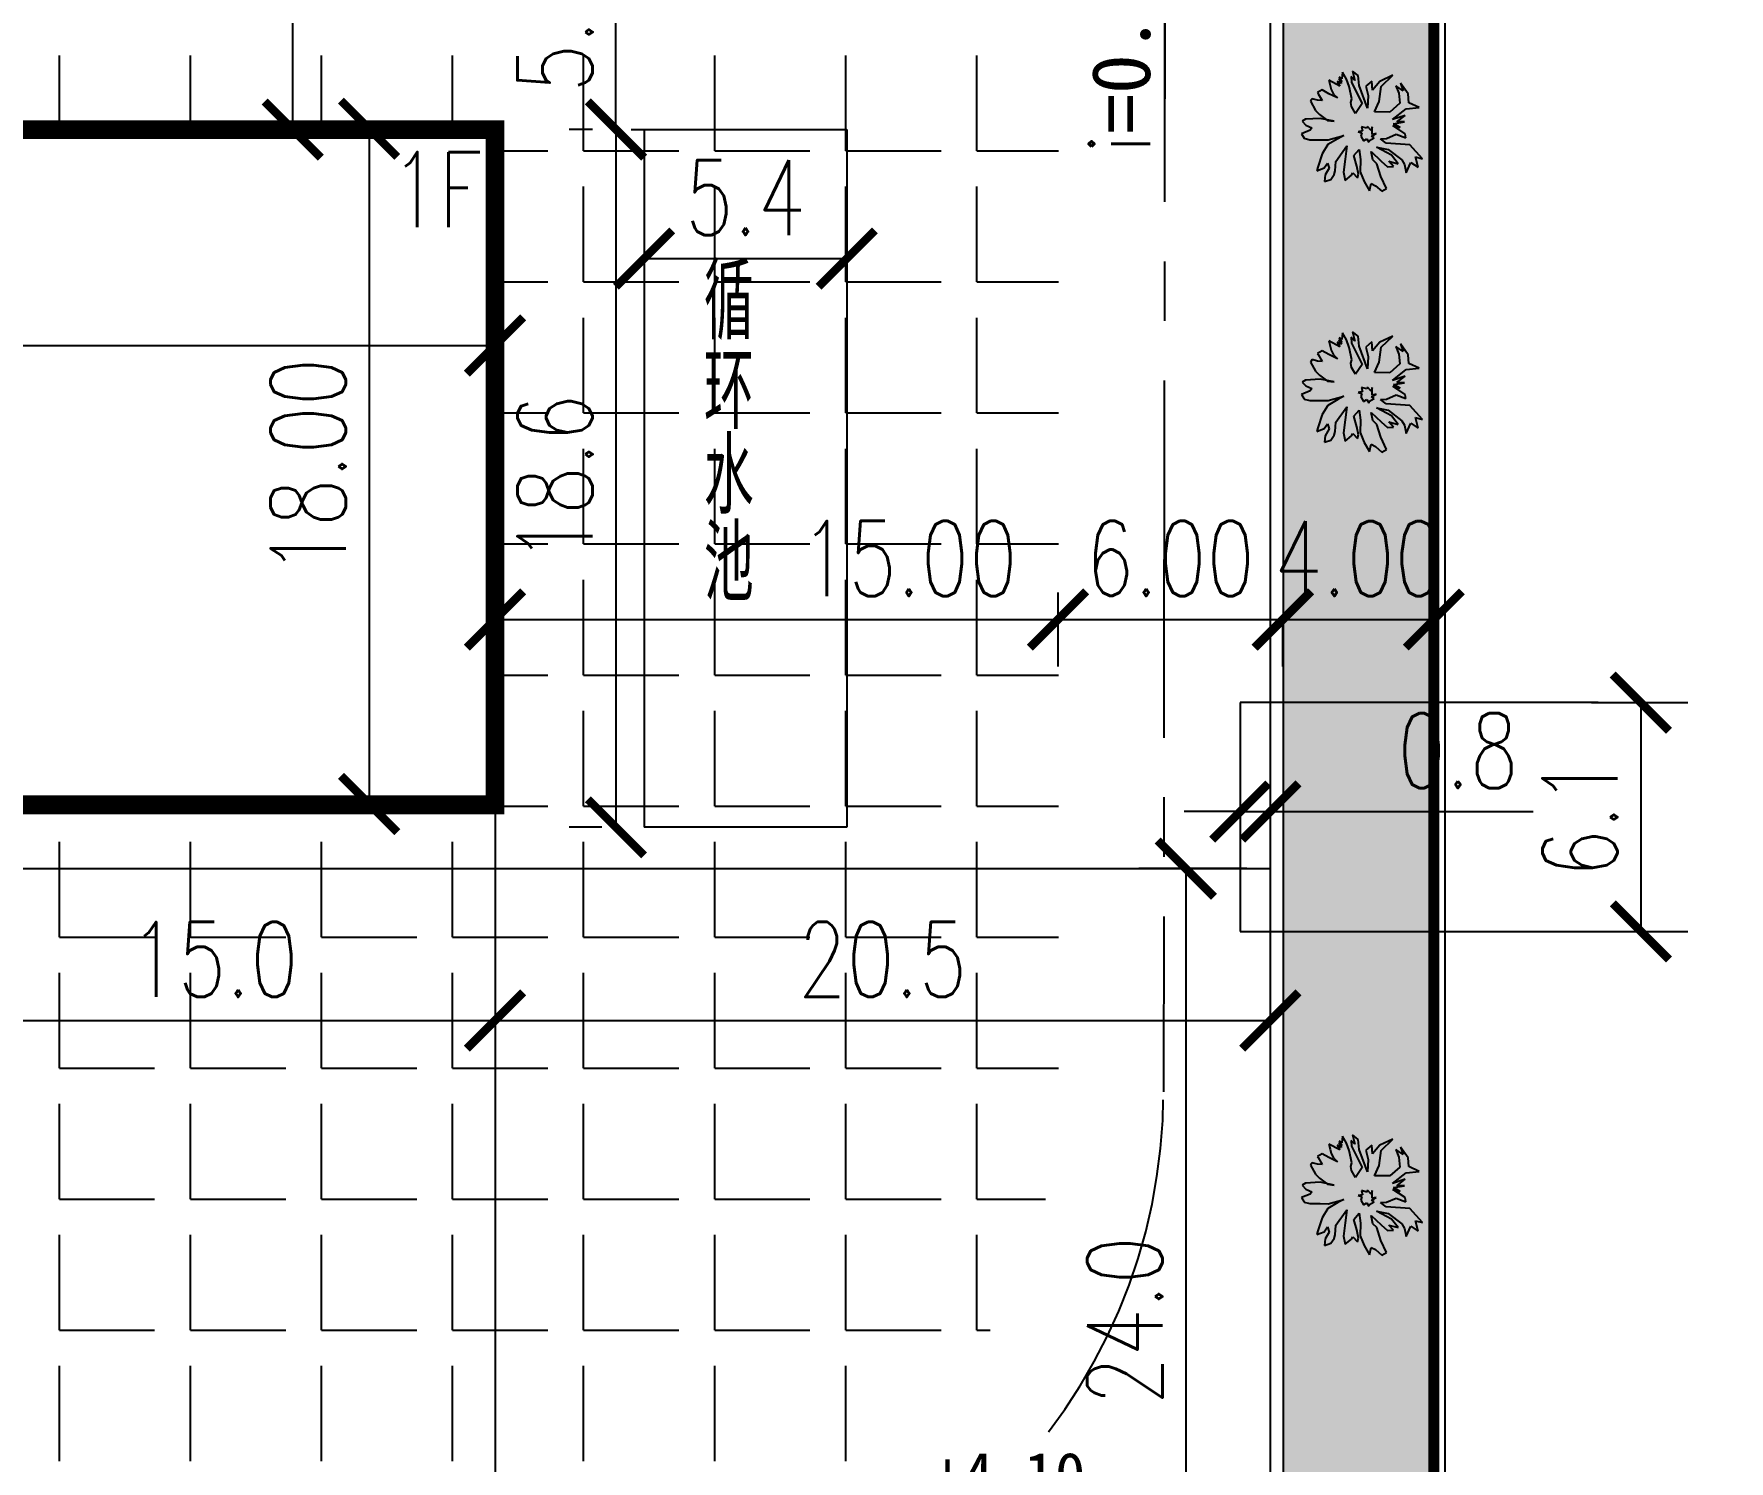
# Model space of a CAD drawing. Header units: millimetres. Extents: x 397874 to 6871063, y -8 to 5775840.
# Drawn here: x 429154.09 to 429199.26, y 2812743.51 to 2812781.55 of the extents above; entities that cross this region are included whole.
import ezdxf

# ---------------------------------------------------------------- set-up
doc = ezdxf.new("R2010")
doc.units = ezdxf.units.MM
doc.header["$LTSCALE"] = 1000
doc.linetypes.add('CENTER2', pattern=[28.575, 19.05, -3.175, 3.175, -3.175])
doc.linetypes.add('CONTINOUS', pattern=[0])
for name, color, linetype in [('_TCH_MASK', 7, 'Continuous'), ('GRASST', 62, 'Continuous'), ('T1', 92, 'Continuous'), ('居民地线', 2, 'Continuous')]:
    doc.layers.add(name, color=color, linetype=linetype)
doc.styles.add('DIM', font='txt')
doc.styles.add('dxfs', font='txt.shx', dxfattribs={"width": 0.7, "bigfont": 'dxfs.shx'})
doc.styles.add('HZTXT', font='txt.shx', dxfattribs={"width": 0.75, "bigfont": 'hzdx.shx'})
doc.styles.get("Standard").update_dxf_attribs({"font": 'txt', "bigfont": 'hzdx.shx'})
doc.dimstyles.new('ISO-25', dxfattribs={"dimtxt": 2, "dimasz": 0.75, "dimexe": 1.25, "dimexo": 0.625, "dimtad": 1, "dimdec": 1, "dimdsep": 46, "dimtxsty": 'HZTXT', "dimblk": 'ARCHTICK', "dimcen": 2.5, "dimadec": 0, "dimazin": 0, "dimtfac": 1, "dimtdec": 1, "dimtmove": 0, "dimatfit": 3, "dimldrblk": 'ARCHTICK', "dimfxl": 1, "dimarcsym": 0})

# ---------------------------------------------------------------- blocks, each defined once
blk = doc.blocks.new('_ArchTick')
at = {"color": 0, "linetype": 'ByBlock', "const_width": 0.15}
blk.add_lwpolyline([(-0.5, -0.5), (0.5, 0.5)], dxfattribs=at)
blk = doc.blocks.new('*D689')
at = {"color": 0, "linetype": 'CONTINOUS', "lineweight": -2, "transparency": 16777216}
for p, q in [((429090.873, 2812773.563), (429090.873, 2812771.994)), ((429166.373, 2812773.561), (429166.373, 2812771.994)), ((429090.873, 2812773.244), (429166.373, 2812773.244))]:
    blk.add_line(p, q, dxfattribs=at)
at = {"layer": 'Defpoints', "color": 0, "linetype": 'CONTINOUS', "transparency": 16777216}
for p in [(429090.873, 2812774.188), (429166.373, 2812774.186), (429166.373, 2812773.244)]:
    blk.add_point(p, dxfattribs=at)
at = {"color": 0, "linetype": 'CONTINOUS', "lineweight": -2, "transparency": 16777216, "xscale": 1.5, "yscale": 1.5, "zscale": 1.5, "rotation": 180}
blk.add_blockref('_ArchTick', (429090.873, 2812773.244), dxfattribs=at)
at = {"color": 0, "linetype": 'CONTINOUS', "lineweight": -2, "transparency": 16777216, "xscale": 1.5, "yscale": 1.5, "zscale": 1.5}
blk.add_blockref('_ArchTick', (429166.373, 2812773.244), dxfattribs=at)
at = {"color": 0, "linetype": 'CONTINOUS', "transparency": 16777216, "insert": (429128.623, 2812774.869), "char_height": 2, "attachment_point": 5, "style": 'HZTXT'}
blk.add_mtext('75.50', dxfattribs=at)
blk = doc.blocks.new('_None')
blk = doc.blocks.new('*D691')
at = {"color": 0, "linetype": 'CONTINOUS', "lineweight": -2, "transparency": 16777216}
for p, q in [((429166.373, 2812768.46), (429166.373, 2812764.693)), ((429181.373, 2812766.66), (429181.373, 2812764.693)), ((429166.373, 2812765.943), (429181.373, 2812765.943))]:
    blk.add_line(p, q, dxfattribs=at)
at = {"layer": 'Defpoints', "color": 0, "linetype": 'CONTINOUS', "transparency": 16777216}
for p in [(429166.373, 2812769.085), (429181.373, 2812767.285), (429181.373, 2812765.943)]:
    blk.add_point(p, dxfattribs=at)
at = {"color": 0, "linetype": 'CONTINOUS', "lineweight": -2, "transparency": 16777216, "xscale": 1.5, "yscale": 1.5, "zscale": 1.5, "rotation": 180}
blk.add_blockref('_ArchTick', (429166.373, 2812765.943), dxfattribs=at)
at = {"color": 0, "linetype": 'CONTINOUS', "lineweight": -2, "transparency": 16777216, "xscale": 1.5, "yscale": 1.5, "zscale": 1.5}
blk.add_blockref('_ArchTick', (429181.373, 2812765.943), dxfattribs=at)
at = {"color": 0, "linetype": 'CONTINOUS', "transparency": 16777216, "insert": (429177.402, 2812767.568), "char_height": 2, "attachment_point": 5, "style": 'HZTXT'}
blk.add_mtext('15.00', dxfattribs=at)
blk = doc.blocks.new('*D692')
at = {"color": 0, "linetype": 'CONTINOUS', "lineweight": -2, "transparency": 16777216}
for p, q in [((429126.835, 2812779.022), (429164.269, 2812779.022)), ((429163.019, 2812779.022), (429163.019, 2812761.022)), ((429126.835, 2812761.022), (429164.269, 2812761.022))]:
    blk.add_line(p, q, dxfattribs=at)
at = {"layer": 'Defpoints', "color": 0, "linetype": 'CONTINOUS', "transparency": 16777216}
for p in [(429126.21, 2812779.022), (429126.21, 2812761.022), (429163.019, 2812761.022)]:
    blk.add_point(p, dxfattribs=at)
at = {"color": 0, "linetype": 'CONTINOUS', "lineweight": -2, "transparency": 16777216, "xscale": 1.5, "yscale": 1.5, "zscale": 1.5}
for p, rotation in [((429163.019, 2812779.022), 90), ((429163.019, 2812761.022), 270)]:
    blk.add_blockref('_ArchTick', p, dxfattribs=dict(at, rotation=rotation))
at = {"color": 0, "linetype": 'CONTINOUS', "transparency": 16777216, "insert": (429161.394, 2812770.022), "char_height": 2, "attachment_point": 5, "rotation": 90, "style": 'HZTXT'}
blk.add_mtext('18.00', dxfattribs=at)
blk = doc.blocks.new('LV-5-1')
at = {"layer": 'T1', "color": 92, "linetype": 'Continuous'}
for p, q in [((-0.516, 1.342), (-0.547, 1.19)), ((-0.547, 1.19), (-0.487, 1.068)), ((-0.395, 1.25), (-0.516, 1.342)), ((-0.304, 1.098), (-0.395, 1.25)), ((-0.211, 1.372), (-0.242, 1.189)), ((-0.242, 1.189), (-0.182, 1.067)), ((-0.15, 1.311), (-0.211, 1.372)), ((0.062, 1.066), (-0.15, 1.311)), ((0.581, 1.248), (0.489, 1.156)), ((0.703, 1.247), (0.581, 1.248)), ((0.672, 1.034), (0.703, 1.247)), ((-0.731, 0.916), (-0.701, 0.733)), ((-0.548, 0.855), (-0.731, 0.916)), ((-0.305, 0.671), (-0.548, 0.855)), ((-0.487, 1.068), (-0.426, 1.007)), ((-0.426, 1.007), (-0.243, 0.884)), ((-0.182, 1.067), (-0.304, 1.098)), ((-0.243, 0.884), (-0.062, 0.487)), ((0.183, 0.852), (0.062, 1.066)), ((0.275, 0.791), (0.182, 0.426)), ((0.183, 0.578), (0.183, 0.852)), ((0.367, 0.943), (0.275, 0.791)), ((0.489, 1.156), (0.367, 0.943)), ((0.702, 0.973), (0.672, 1.034)), ((0.824, 1.064), (0.702, 0.973)), ((0.793, 0.698), (0.946, 1.003)), ((0.946, 1.094), (0.824, 1.064)), ((0.946, 1.003), (0.946, 1.094)), ((-1.22, 0.552), (-1.098, 0.43)), ((-0.976, 0.551), (-1.22, 0.552)), ((-1.098, 0.43), (-1.19, 0.369)), ((-0.732, 0.52), (-0.976, 0.551)), ((-0.671, 0.672), (-0.823, 0.642)), ((-0.823, 0.642), (-0.762, 0.581)), ((-0.762, 0.581), (-0.58, 0.52)), ((-0.489, 0.367), (-0.732, 0.52)), ((-0.701, 0.733), (-0.671, 0.672)), ((-0.58, 0.52), (-0.336, 0.458)), ((-0.336, 0.458), (-0.276, 0.275)), ((-0.062, 0.487), (-0.305, 0.671)), ((0.182, 0.426), (0.183, 0.578)), ((0.578, 0.455), (0.793, 0.698)), ((0.67, 0.577), (0.578, 0.455)), ((0.884, 0.667), (0.67, 0.577)), ((1.006, 0.698), (0.884, 0.667)), ((1.25, 0.697), (1.006, 0.698)), ((1.127, 0.453), (1.188, 0.545)), ((1.31, 0.453), (1.127, 0.453)), ((1.188, 0.545), (1.28, 0.636)), ((1.28, 0.636), (1.25, 0.697)), ((1.34, 0.453), (1.31, 0.453)), ((1.34, 0.331), (1.34, 0.453)), ((-1.19, 0.369), (-1.373, 0.309)), ((-1.373, 0.309), (-1.373, 0.187)), ((-1.373, 0.187), (-1.068, 0.155)), ((-1.068, 0.155), (-0.764, 0.093)), ((-0.764, 0.093), (-0.642, 0.123)), ((-0.459, 0.062), (-0.764, -0.029)), ((-0.642, 0.123), (-0.459, 0.062)), ((-0.276, 0.275), (-0.489, 0.367)), ((-0.246, 0), (-0.216, -0.03)), ((-0.154, 0), (-0.246, 0)), ((-0.154, 0.092), (-0.154, 0)), ((-0.032, 0.091), (-0.154, 0.092)), ((0.028, 0.03), (-0.032, 0.091)), ((0.09, 0.091), (0.028, 0.03)), ((0.059, -0.001), (0.09, 0.091)), ((1.004, 0.118), (1.187, 0.24)), ((1.126, 0.149), (1.004, 0.118)), ((1.248, 0.148), (1.126, 0.149)), ((1.187, 0.24), (1.34, 0.331)), ((1.217, -0.065), (1.461, 0.087)), ((1.339, 0.117), (1.248, 0.148)), ((1.461, 0.087), (1.339, 0.117)), ((-0.947, -0.089), (-1.009, -0.211)), ((-0.856, -0.181), (-1.009, -0.333)), ((-1.009, -0.211), (-0.856, -0.181)), ((-1.009, -0.333), (-0.765, -0.303)), ((-0.613, -0.303), (-0.979, -0.455)), ((-0.764, -0.029), (-0.947, -0.089)), ((-0.766, -0.791), (-0.46, -0.334)), ((-0.765, -0.303), (-0.429, -0.091)), ((-0.429, -0.091), (-0.613, -0.303)), ((-0.46, -0.334), (-0.308, -0.274)), ((-0.308, -0.274), (-0.369, -0.396)), ((-0.216, -0.03), (-0.216, -0.152)), ((-0.216, -0.152), (-0.155, -0.122)), ((-0.155, -0.122), (-0.155, -0.244)), ((-0.155, -0.244), (-0.124, -0.152)), ((-0.124, -0.152), (0.028, -0.244)), ((-0.033, -0.183), (0.089, -0.153)), ((0.028, -0.244), (-0.033, -0.183)), ((0.15, -0.031), (0.059, -0.001)), ((0.059, -0.123), (0.15, -0.031)), ((0.089, -0.153), (0.059, -0.123)), ((0.454, -0.368), (1.002, -0.461)), ((0.697, -0.521), (0.454, -0.368)), ((0.607, -0.307), (0.485, -0.063)), ((0.485, -0.063), (0.668, -0.063)), ((1.155, -0.339), (0.607, -0.307)), ((0.668, -0.063), (0.76, -0.094)), ((0.76, -0.094), (0.82, -0.155)), ((0.82, -0.155), (1.094, -0.248)), ((1.094, -0.248), (1.277, -0.279)), ((1.277, -0.401), (1.155, -0.339)), ((1.339, -0.065), (1.217, -0.065)), ((1.247, -0.126), (1.339, -0.065)), ((1.369, -0.127), (1.247, -0.126)), ((1.277, -0.279), (1.46, -0.279)), ((1.278, -0.157), (1.369, -0.127)), ((1.4, -0.157), (1.278, -0.157)), ((1.338, -0.187), (1.4, -0.157)), ((1.46, -0.279), (1.338, -0.187)), ((-1.132, -0.607), (-1.315, -0.697)), ((-1.315, -0.697), (-1.071, -0.759)), ((-1.283, -0.393), (-1.132, -0.607)), ((-1.101, -0.454), (-1.283, -0.393)), ((-1.071, -0.759), (-1.193, -0.881)), ((-0.979, -0.455), (-1.101, -0.454)), ((-0.4, -0.639), (-0.584, -0.791)), ((-0.492, -0.822), (-0.187, -0.67)), ((-0.369, -0.396), (-0.4, -0.639)), ((-0.187, -0.67), (-0.309, -0.792)), ((-0.309, -0.792), (-0.157, -0.701)), ((-0.157, -0.701), (-0.249, -0.945)), ((-0.127, -1.036), (-0.065, -0.732)), ((-0.065, -0.732), (-0.006, -1.128)), ((0.118, -0.763), (0.301, -0.459)), ((0.178, -1.068), (0.118, -0.763)), ((0.301, -0.459), (0.453, -0.672)), ((0.453, -0.672), (0.727, -0.887)), ((0.911, -0.582), (0.697, -0.521)), ((0.758, -0.673), (0.94, -0.765)), ((0.849, -0.917), (0.758, -0.673)), ((0.94, -0.765), (0.911, -0.582)), ((1.002, -0.461), (1.215, -0.553)), ((1.155, -0.431), (1.277, -0.401)), ((1.368, -0.492), (1.155, -0.431)), ((1.215, -0.553), (1.368, -0.492)), ((-1.193, -0.881), (-0.766, -0.791)), ((-0.584, -0.791), (-0.492, -0.822)), ((-0.249, -0.945), (-0.157, -0.792)), ((-0.157, -0.792), (-0.127, -1.036)), ((-0.006, -1.128), (-0.128, -1.402)), ((0.391, -1.16), (0.178, -1.068)), ((0.573, -1.191), (0.391, -1.16)), ((0.727, -0.887), (0.817, -1.253)), ((0.817, -1.253), (0.849, -0.917)), ((-0.128, -1.402), (0.086, -1.25)), ((0.086, -1.25), (0.268, -1.342)), ((0.268, -1.342), (0.573, -1.313)), ((0.39, -1.282), (0.573, -1.191)), ((0.573, -1.313), (0.39, -1.282))]:
    blk.add_line(p, q, dxfattribs=at)
at = {"layer": 'T1', "color": 92, "linetype": 'Continuous', "style": 'DIM', "flags": 1}
for tag in ['XVALUE', 'YVALUE']:
    blk.add_attdef(tag, (0.028, 0.03), '', height=0.00002, rotation=359.8254, dxfattribs=at)
blk = doc.blocks.new('*D706')
at = {"color": 0, "linetype": 'CONTINOUS', "lineweight": -2, "transparency": 16777216}
for p, q in [((429165.748, 2812791.002), (429159.735, 2812791.002)), ((429160.985, 2812779.002), (429160.985, 2812791.002)), ((429165.721, 2812779.002), (429159.735, 2812779.002))]:
    blk.add_line(p, q, dxfattribs=at)
at = {"layer": 'Defpoints', "color": 0, "linetype": 'CONTINOUS', "transparency": 16777216}
for p in [(429160.985, 2812791.002), (429166.373, 2812791.002), (429166.346, 2812779.002)]:
    blk.add_point(p, dxfattribs=at)
at = {"color": 0, "linetype": 'CONTINOUS', "lineweight": -2, "transparency": 16777216, "xscale": 1.5, "yscale": 1.5, "zscale": 1.5}
for p, rotation in [((429160.985, 2812791.002), 90), ((429160.985, 2812779.002), 270)]:
    blk.add_blockref('_ArchTick', p, dxfattribs=dict(at, rotation=rotation))
at = {"color": 0, "linetype": 'CONTINOUS', "transparency": 16777216, "insert": (429159.36, 2812785.002), "char_height": 2, "attachment_point": 5, "rotation": 90, "style": 'HZTXT'}
blk.add_mtext('12.00', dxfattribs=at)
blk = doc.blocks.new('*D716')
at = {"color": 0, "linetype": 'CONTINOUS', "lineweight": -2, "transparency": 16777216}
for p, q in [((429181.373, 2812766.035), (429181.373, 2812764.693)), ((429181.373, 2812765.943), (429187.36, 2812765.942)), ((429187.36, 2812766.034), (429187.36, 2812764.692))]:
    blk.add_line(p, q, dxfattribs=at)
at = {"layer": 'Defpoints', "color": 0, "linetype": 'CONTINOUS', "transparency": 16777216}
for p in [(429181.373, 2812766.66), (429187.36, 2812766.659), (429187.36, 2812765.942)]:
    blk.add_point(p, dxfattribs=at)
at = {"color": 0, "linetype": 'CONTINOUS', "lineweight": -2, "transparency": 16777216, "xscale": 1.5, "yscale": 1.5, "zscale": 1.5}
for p, rotation in [((429181.373, 2812765.943), 179.9941152092183), ((429187.36, 2812765.942), 359.9941152092183)]:
    blk.add_blockref('_ArchTick', p, dxfattribs=dict(at, rotation=rotation))
at = {"color": 0, "linetype": 'CONTINOUS', "transparency": 16777216, "insert": (429184.366, 2812767.568), "char_height": 2, "attachment_point": 5, "rotation": 359.9941, "style": 'HZTXT'}
blk.add_mtext('6.00', dxfattribs=at)
blk = doc.blocks.new('*D717')
at = {"color": 0, "linetype": 'CONTINOUS', "lineweight": -2, "transparency": 16777216}
for p, q in [((429187.375, 2812766.034), (429187.375, 2812764.692)), ((429187.375, 2812765.942), (429191.389, 2812765.942)), ((429191.389, 2812766.034), (429191.389, 2812764.692))]:
    blk.add_line(p, q, dxfattribs=at)
at = {"layer": 'Defpoints', "color": 0, "linetype": 'CONTINOUS', "transparency": 16777216}
for p in [(429187.375, 2812766.659), (429191.389, 2812766.659), (429191.389, 2812765.942)]:
    blk.add_point(p, dxfattribs=at)
at = {"color": 0, "linetype": 'CONTINOUS', "lineweight": -2, "transparency": 16777216, "xscale": 1.5, "yscale": 1.5, "zscale": 1.5}
for p, rotation in [((429187.375, 2812765.942), 179.9986908824315), ((429191.389, 2812765.942), 359.9986908824316)]:
    blk.add_blockref('_ArchTick', p, dxfattribs=dict(at, rotation=rotation))
at = {"color": 0, "linetype": 'CONTINOUS', "transparency": 16777216, "insert": (429189.382, 2812767.567), "char_height": 2, "attachment_point": 5, "rotation": 359.9987, "style": 'HZTXT'}
blk.add_mtext('4.00', dxfattribs=at)
blk = doc.blocks.new('*D829')
at = {"color": 0, "linetype": 'CONTINOUS', "lineweight": -2, "transparency": 16777216}
for p, q in [((429170.346, 2812776.324), (429170.346, 2812774.313)), ((429175.746, 2812776.431), (429175.746, 2812774.313)), ((429170.346, 2812775.563), (429175.746, 2812775.563))]:
    blk.add_line(p, q, dxfattribs=at)
at = {"layer": 'Defpoints', "color": 0, "linetype": 'CONTINOUS', "transparency": 16777216}
for p in [(429170.346, 2812776.949), (429175.746, 2812777.056), (429175.746, 2812775.563)]:
    blk.add_point(p, dxfattribs=at)
at = {"color": 0, "linetype": 'CONTINOUS', "lineweight": -2, "transparency": 16777216, "xscale": 1.5, "yscale": 1.5, "zscale": 1.5, "rotation": 180}
blk.add_blockref('_ArchTick', (429170.346, 2812775.563), dxfattribs=at)
at = {"color": 0, "linetype": 'CONTINOUS', "lineweight": -2, "transparency": 16777216, "xscale": 1.5, "yscale": 1.5, "zscale": 1.5}
blk.add_blockref('_ArchTick', (429175.746, 2812775.563), dxfattribs=at)
at = {"color": 0, "linetype": 'CONTINOUS', "transparency": 16777216, "insert": (429173.046, 2812777.188), "char_height": 2, "attachment_point": 5, "style": 'HZTXT'}
blk.add_mtext('5.4', dxfattribs=at)
blk = doc.blocks.new('*D830')
at = {"color": 0, "linetype": 'CONTINOUS', "lineweight": -2, "transparency": 16777216}
for p, q in [((429168.971, 2812779.002), (429168.346, 2812779.002)), ((429169.596, 2812779.002), (429169.596, 2812760.402)), ((429169.222, 2812760.402), (429168.346, 2812760.402))]:
    blk.add_line(p, q, dxfattribs=at)
at = {"layer": 'Defpoints', "color": 0, "linetype": 'CONTINOUS', "transparency": 16777216}
for p in [(429169.596, 2812779.002), (429169.596, 2812760.402), (429169.847, 2812760.402)]:
    blk.add_point(p, dxfattribs=at)
at = {"color": 0, "linetype": 'CONTINOUS', "lineweight": -2, "transparency": 16777216, "xscale": 1.5, "yscale": 1.5, "zscale": 1.5}
for p, rotation in [((429169.596, 2812779.002), 90), ((429169.596, 2812760.402), 270)]:
    blk.add_blockref('_ArchTick', p, dxfattribs=dict(at, rotation=rotation))
at = {"color": 0, "linetype": 'CONTINOUS', "transparency": 16777216, "insert": (429167.971, 2812769.702), "char_height": 2, "attachment_point": 5, "rotation": 90, "style": 'HZTXT'}
blk.add_mtext('18.6', dxfattribs=at)
blk = doc.blocks.new('*D927')
at = {"color": 0, "linetype": 'CONTINOUS', "lineweight": -2, "transparency": 16777216}
for p, q in [((429166.373, 2812760.345), (429166.373, 2812754.005)), ((429187.032, 2812760.345), (429187.032, 2812754.005)), ((429166.373, 2812755.255), (429187.032, 2812755.255))]:
    blk.add_line(p, q, dxfattribs=at)
at = {"layer": 'Defpoints', "color": 0, "linetype": 'CONTINOUS', "transparency": 16777216}
for p in [(429166.373, 2812760.97), (429187.032, 2812760.97), (429187.032, 2812755.255)]:
    blk.add_point(p, dxfattribs=at)
at = {"color": 0, "linetype": 'CONTINOUS', "lineweight": -2, "transparency": 16777216, "xscale": 1.5, "yscale": 1.5, "zscale": 1.5, "rotation": 180}
blk.add_blockref('_ArchTick', (429166.373, 2812755.255), dxfattribs=at)
at = {"color": 0, "linetype": 'CONTINOUS', "lineweight": -2, "transparency": 16777216, "xscale": 1.5, "yscale": 1.5, "zscale": 1.5}
blk.add_blockref('_ArchTick', (429187.032, 2812755.255), dxfattribs=at)
at = {"color": 0, "linetype": 'CONTINOUS', "transparency": 16777216, "insert": (429176.702, 2812756.88), "char_height": 2, "attachment_point": 5, "style": 'HZTXT'}
blk.add_mtext('20.5', dxfattribs=at)
blk = doc.blocks.new('*D929')
at = {"color": 0, "linetype": 'CONTINOUS', "lineweight": -2, "transparency": 16777216}
for p, q in [((429169.721, 2812784.202), (429168.346, 2812784.202)), ((429169.596, 2812779.002), (429169.596, 2812784.202)), ((429170.004, 2812779.002), (429170.846, 2812779.002))]:
    blk.add_line(p, q, dxfattribs=at)
at = {"layer": 'Defpoints', "color": 0, "linetype": 'CONTINOUS', "transparency": 16777216}
for p in [(429169.596, 2812784.202), (429170.346, 2812784.202), (429169.379, 2812779.002)]:
    blk.add_point(p, dxfattribs=at)
at = {"color": 0, "linetype": 'CONTINOUS', "lineweight": -2, "transparency": 16777216, "xscale": 1.5, "yscale": 1.5, "zscale": 1.5}
for p, rotation in [((429169.596, 2812784.202), 90), ((429169.596, 2812779.002), 270)]:
    blk.add_blockref('_ArchTick', p, dxfattribs=dict(at, rotation=rotation))
at = {"color": 0, "linetype": 'CONTINOUS', "transparency": 16777216, "insert": (429167.971, 2812781.602), "char_height": 2, "attachment_point": 5, "rotation": 90, "style": 'HZTXT'}
blk.add_mtext('5.2', dxfattribs=at)
blk = doc.blocks.new('*D979')
at = {"color": 0, "linetype": 'CONTINOUS', "lineweight": -2, "transparency": 16777216}
for p, q in [((429186.407, 2812759.302), (429183.531, 2812759.302)), ((429184.781, 2812759.302), (429184.781, 2812735.202)), ((429186.443, 2812735.202), (429183.531, 2812735.202))]:
    blk.add_line(p, q, dxfattribs=at)
at = {"layer": 'Defpoints', "color": 0, "linetype": 'CONTINOUS', "transparency": 16777216}
for p in [(429187.032, 2812759.302), (429184.781, 2812735.202), (429187.068, 2812735.202)]:
    blk.add_point(p, dxfattribs=at)
at = {"color": 0, "linetype": 'CONTINOUS', "lineweight": -2, "transparency": 16777216, "xscale": 1.5, "yscale": 1.5, "zscale": 1.5}
for p, rotation in [((429184.781, 2812759.302), 90), ((429184.781, 2812735.202), 270)]:
    blk.add_blockref('_ArchTick', p, dxfattribs=dict(at, rotation=rotation))
at = {"color": 0, "linetype": 'CONTINOUS', "transparency": 16777216, "insert": (429183.156, 2812747.252), "char_height": 2, "attachment_point": 5, "rotation": 90, "style": 'HZTXT'}
blk.add_mtext('24.0', dxfattribs=at)
blk = doc.blocks.new('*D981')
at = {"color": 0, "linetype": 'CONTINOUS', "lineweight": -2, "transparency": 16777216}
for p, q in [((429186.232, 2812763.1), (429186.232, 2812759.571)), ((429187.032, 2812763.1), (429187.032, 2812759.571)), ((429186.232, 2812760.821), (429184.732, 2812760.821)), ((429186.232, 2812760.821), (429187.032, 2812760.821)), ((429187.032, 2812760.821), (429194.032, 2812760.821))]:
    blk.add_line(p, q, dxfattribs=at)
at = {"layer": 'Defpoints', "color": 0, "linetype": 'CONTINOUS', "transparency": 16777216}
for p in [(429186.232, 2812763.725), (429187.032, 2812763.725), (429187.032, 2812760.821)]:
    blk.add_point(p, dxfattribs=at)
at = {"color": 0, "linetype": 'CONTINOUS', "lineweight": -2, "transparency": 16777216, "xscale": 1.5, "yscale": 1.5, "zscale": 1.5}
blk.add_blockref('_ArchTick', (429186.232, 2812760.821), dxfattribs=at)
at = {"color": 0, "linetype": 'CONTINOUS', "lineweight": -2, "transparency": 16777216, "xscale": 1.5, "yscale": 1.5, "zscale": 1.5, "rotation": 180}
blk.add_blockref('_ArchTick', (429187.032, 2812760.821), dxfattribs=at)
at = {"color": 0, "linetype": 'CONTINOUS', "transparency": 16777216, "insert": (429192.032, 2812762.446), "char_height": 2, "attachment_point": 5, "style": 'HZTXT'}
blk.add_mtext('0.8', dxfattribs=at)
blk = doc.blocks.new('*D982')
at = {"color": 0, "linetype": 'CONTINOUS', "lineweight": -2, "transparency": 16777216}
for p, q in [((429195.594, 2812763.725), (429198.156, 2812763.725)), ((429196.906, 2812763.725), (429196.906, 2812757.625)), ((429195.28, 2812757.625), (429198.156, 2812757.625))]:
    blk.add_line(p, q, dxfattribs=at)
at = {"layer": 'Defpoints', "color": 0, "linetype": 'CONTINOUS', "transparency": 16777216}
for p in [(429194.969, 2812763.725), (429194.655, 2812757.625), (429196.906, 2812757.625)]:
    blk.add_point(p, dxfattribs=at)
at = {"color": 0, "linetype": 'CONTINOUS', "lineweight": -2, "transparency": 16777216, "xscale": 1.5, "yscale": 1.5, "zscale": 1.5}
for p, rotation in [((429196.906, 2812763.725), 90), ((429196.906, 2812757.625), 270)]:
    blk.add_blockref('_ArchTick', p, dxfattribs=dict(at, rotation=rotation))
at = {"color": 0, "linetype": 'CONTINOUS', "transparency": 16777216, "insert": (429195.281, 2812760.675), "char_height": 2, "attachment_point": 5, "rotation": 90, "style": 'HZTXT'}
blk.add_mtext('6.1', dxfattribs=at)
blk = doc.blocks.new('*D984')
at = {"color": 0, "linetype": 'CONTINOUS', "lineweight": -2, "transparency": 16777216}
for p, q in [((429151.398, 2812759.053), (429151.398, 2812754.005)), ((429166.373, 2812758.677), (429166.373, 2812754.005)), ((429151.398, 2812755.255), (429166.373, 2812755.255))]:
    blk.add_line(p, q, dxfattribs=at)
at = {"layer": 'Defpoints', "color": 0, "linetype": 'CONTINOUS', "transparency": 16777216}
for p in [(429151.398, 2812759.678), (429166.373, 2812759.302), (429166.373, 2812755.255)]:
    blk.add_point(p, dxfattribs=at)
at = {"color": 0, "linetype": 'CONTINOUS', "lineweight": -2, "transparency": 16777216, "xscale": 1.5, "yscale": 1.5, "zscale": 1.5, "rotation": 180}
blk.add_blockref('_ArchTick', (429151.398, 2812755.255), dxfattribs=at)
at = {"color": 0, "linetype": 'CONTINOUS', "lineweight": -2, "transparency": 16777216, "xscale": 1.5, "yscale": 1.5, "zscale": 1.5}
blk.add_blockref('_ArchTick', (429166.373, 2812755.255), dxfattribs=at)
at = {"color": 0, "linetype": 'CONTINOUS', "transparency": 16777216, "insert": (429158.886, 2812756.88), "char_height": 2, "attachment_point": 5, "style": 'HZTXT'}
blk.add_mtext('15.0', dxfattribs=at)

msp = doc.modelspace()

# ---------------------------------------------------------------- hatches: boundary and pattern name
at = {"linetype": 'CONTINOUS'}
h = msp.add_hatch(dxfattribs=at)
h.set_pattern_fill('GRASS', color=3, scale=0.054, style=0)
h.set_pattern_definition([(90, (428986.6436, 2812723.6871), (-0.969867, 0.969867), [0.257175, -1.682559]), (45, (428986.6436, 2812723.6871), (-0.9698677, 0.9698677), [0.257175, -1.114425]), (135, (428986.6436, 2812723.6871), (-0.9698677, -0.9698677), [0.257175, -1.114425])])
edge = h.paths.add_edge_path()
edge.add_line((428996.534, 2812984.894), (429007.751, 2812986.572))
edge.add_arc((428245.5, 2812967.568), 762.487, 0.233679, 1.428202, ccw=False)
edge.add_line((429007.981, 2812970.678), (429010.393, 2812757.703))
edge.add_arc((429028.392, 2812757.891), 18, 180.5985, 268.1597)
edge.add_line((429027.814, 2812739.9), (429168.81, 2812735.37))
edge.add_arc((429182.64, 2812620.562), 115.638, 87.64632, 96.86841, ccw=False)
edge.add_line((429187.389, 2812736.102), (429187.391, 2812858.041))
edge.add_arc((425829.037, 2812780.795), 3359.242, 1.317645, 1.469012)
edge.add_line((429187.175, 2812866.913), (429187.032, 2812877.852))
edge.add_line((429187.032, 2812877.852), (429191.391, 2812878.102))
edge.add_line((429191.391, 2812878.102), (429191.395, 2812730.731))
edge.add_line((429191.395, 2812730.731), (429255.258, 2812727.933))
edge.add_line((429255.258, 2812727.933), (429255.258, 2812723.687))
edge.add_line((429255.258, 2812723.687), (429168.385, 2812728.376))
edge.add_line((429168.385, 2812728.376), (429129.36, 2812730.11))
edge.add_line((429129.36, 2812730.11), (429091.518, 2812731.731))
edge.add_line((429091.518, 2812731.731), (429068.655, 2812732.74))
edge.add_line((429068.655, 2812732.74), (428995.964, 2812736.193))
edge.add_arc((428996.365, 2812744.639), 8.455, 181.2844, 267.2807, ccw=False)
edge.add_line((428987.912, 2812744.449), (428988.493, 2812805.44))
edge.add_line((428988.493, 2812805.44), (428987.758, 2812883.63))
edge.add_line((428987.758, 2812883.63), (428987.248, 2812934.771))
edge.add_line((428987.248, 2812934.771), (428986.762, 2812983.747))
edge.add_line((428986.762, 2812983.747), (428996.534, 2812984.894))

# ---------------------------------------------------------------- linework, layer by layer
at = {"color": 3, "linetype": 'CONTINOUS'}
for p, q in [((429187.032, 2812877.852), (429187.032, 2812736.102)), ((429170.346, 2812779.002), (429170.346, 2812760.402)), ((429170.346, 2812779.002), (429175.746, 2812779.002)), ((429175.746, 2812779.002), (429175.746, 2812760.402)), ((429166.373, 2812761.002), (429166.373, 2812736.102)), ((429175.746, 2812760.402), (429170.346, 2812760.402)), ((429151.271, 2812759.302), (429187.032, 2812759.302))]:
    msp.add_line(p, q, dxfattribs=at)
at = {"color": 1, "linetype": 'CENTER2', "ltscale": 0.0005}
msp.add_line((429184.305, 2812858.039), (429184.186, 2812753.35), dxfattribs=at)
at = {"color": 0}
msp.add_line((429184.213, 2812783.944), (429184.213, 2812777.203), dxfattribs=at)
at = {"color": 252, "linetype": 'CONTINOUS'}
for p, q in [((429154.764, 2812779.065), (429154.764, 2812780.972)), ((429158.256, 2812779.065), (429158.256, 2812780.972)), ((429161.749, 2812779.065), (429161.749, 2812780.972)), ((429165.241, 2812779.065), (429165.241, 2812780.972)), ((429168.734, 2812778.432), (429168.734, 2812780.972)), ((429172.226, 2812778.432), (429172.226, 2812780.972)), ((429175.719, 2812778.432), (429175.719, 2812780.972)), ((429179.211, 2812778.432), (429179.211, 2812780.972)), ((429166.39, 2812778.432), (429167.781, 2812778.432)), ((429168.734, 2812778.432), (429171.274, 2812778.432)), ((429172.226, 2812778.432), (429174.766, 2812778.432)), ((429175.719, 2812778.432), (429178.259, 2812778.432)), ((429179.211, 2812778.432), (429181.389, 2812778.432)), ((429168.734, 2812774.94), (429168.734, 2812777.48)), ((429172.226, 2812774.94), (429172.226, 2812777.48)), ((429175.719, 2812774.94), (429175.719, 2812777.48)), ((429179.211, 2812774.94), (429179.211, 2812777.48)), ((429166.39, 2812774.94), (429167.781, 2812774.94)), ((429168.734, 2812774.94), (429171.274, 2812774.94)), ((429172.226, 2812774.94), (429174.766, 2812774.94)), ((429175.719, 2812774.94), (429178.259, 2812774.94)), ((429179.211, 2812774.94), (429181.389, 2812774.94)), ((429168.734, 2812771.447), (429168.734, 2812773.987)), ((429172.226, 2812771.447), (429172.226, 2812773.987)), ((429175.719, 2812771.447), (429175.719, 2812773.987)), ((429179.211, 2812771.447), (429179.211, 2812773.987)), ((429166.39, 2812771.447), (429167.781, 2812771.447)), ((429168.734, 2812771.447), (429171.274, 2812771.447)), ((429172.226, 2812771.447), (429174.766, 2812771.447)), ((429175.719, 2812771.447), (429178.259, 2812771.447)), ((429179.211, 2812771.447), (429181.389, 2812771.447)), ((429168.734, 2812767.955), (429168.734, 2812770.495)), ((429172.226, 2812767.955), (429172.226, 2812770.495)), ((429175.719, 2812767.955), (429175.719, 2812770.495)), ((429179.211, 2812767.955), (429179.211, 2812770.495)), ((429166.39, 2812767.955), (429167.781, 2812767.955)), ((429168.734, 2812767.955), (429171.274, 2812767.955)), ((429172.226, 2812767.955), (429174.766, 2812767.955)), ((429175.719, 2812767.955), (429178.259, 2812767.955)), ((429179.211, 2812767.955), (429181.389, 2812767.955)), ((429168.734, 2812764.462), (429168.734, 2812767.002)), ((429172.226, 2812764.462), (429172.226, 2812767.002)), ((429175.719, 2812764.462), (429175.719, 2812767.002)), ((429179.211, 2812764.462), (429179.211, 2812767.002)), ((429166.39, 2812764.462), (429167.781, 2812764.462)), ((429168.734, 2812764.462), (429171.274, 2812764.462)), ((429172.226, 2812764.462), (429174.766, 2812764.462)), ((429175.719, 2812764.462), (429178.259, 2812764.462)), ((429179.211, 2812764.462), (429181.389, 2812764.462)), ((429168.734, 2812760.97), (429168.734, 2812763.51)), ((429172.226, 2812760.97), (429172.226, 2812763.51)), ((429175.719, 2812760.97), (429175.719, 2812763.51)), ((429179.211, 2812760.97), (429179.211, 2812763.51)), ((429154.764, 2812760.97), (429154.764, 2812761.075)), ((429154.764, 2812760.97), (429157.304, 2812760.97)), ((429158.256, 2812760.97), (429158.256, 2812761.075)), ((429158.256, 2812760.97), (429160.796, 2812760.97)), ((429161.749, 2812760.97), (429161.749, 2812761.075)), ((429161.749, 2812760.97), (429164.289, 2812760.97)), ((429165.241, 2812760.97), (429165.241, 2812761.075)), ((429165.241, 2812760.97), (429167.781, 2812760.97)), ((429168.734, 2812760.97), (429171.274, 2812760.97)), ((429172.226, 2812760.97), (429174.766, 2812760.97)), ((429175.719, 2812760.97), (429178.259, 2812760.97)), ((429179.211, 2812760.97), (429181.389, 2812760.97)), ((429154.764, 2812757.477), (429154.764, 2812760.017)), ((429158.256, 2812757.477), (429158.256, 2812760.017)), ((429161.749, 2812757.477), (429161.749, 2812760.017)), ((429165.241, 2812757.477), (429165.241, 2812760.017)), ((429168.734, 2812757.477), (429168.734, 2812760.017)), ((429172.226, 2812757.477), (429172.226, 2812760.017)), ((429175.719, 2812757.477), (429175.719, 2812760.017)), ((429179.211, 2812757.477), (429179.211, 2812760.017)), ((429154.764, 2812757.477), (429157.304, 2812757.477)), ((429158.256, 2812757.477), (429160.796, 2812757.477)), ((429161.749, 2812757.477), (429164.289, 2812757.477)), ((429165.241, 2812757.477), (429167.781, 2812757.477)), ((429168.734, 2812757.477), (429171.274, 2812757.477)), ((429172.226, 2812757.477), (429174.766, 2812757.477)), ((429175.719, 2812757.477), (429178.259, 2812757.477)), ((429179.211, 2812757.477), (429181.389, 2812757.477)), ((429154.764, 2812753.985), (429154.764, 2812756.525)), ((429158.256, 2812753.985), (429158.256, 2812756.525)), ((429161.749, 2812753.985), (429161.749, 2812756.525)), ((429165.241, 2812753.985), (429165.241, 2812756.525)), ((429168.734, 2812753.985), (429168.734, 2812756.525)), ((429172.226, 2812753.985), (429172.226, 2812756.525)), ((429175.719, 2812753.985), (429175.719, 2812756.525)), ((429179.211, 2812753.985), (429179.211, 2812756.525)), ((429154.764, 2812753.985), (429157.304, 2812753.985)), ((429158.256, 2812753.985), (429160.796, 2812753.985)), ((429161.749, 2812753.985), (429164.289, 2812753.985)), ((429165.241, 2812753.985), (429167.781, 2812753.985)), ((429168.734, 2812753.985), (429171.274, 2812753.985)), ((429172.226, 2812753.985), (429174.766, 2812753.985)), ((429175.719, 2812753.985), (429178.259, 2812753.985)), ((429179.211, 2812753.985), (429181.389, 2812753.985)), ((429154.764, 2812750.492), (429154.764, 2812753.032)), ((429158.256, 2812750.492), (429158.256, 2812753.032)), ((429161.749, 2812750.492), (429161.749, 2812753.032)), ((429165.241, 2812750.492), (429165.241, 2812753.032)), ((429168.734, 2812750.492), (429168.734, 2812753.032)), ((429172.226, 2812750.492), (429172.226, 2812753.032)), ((429175.719, 2812750.492), (429175.719, 2812753.032)), ((429179.211, 2812750.492), (429179.211, 2812753.032)), ((429154.764, 2812750.492), (429157.304, 2812750.492)), ((429158.256, 2812750.492), (429160.796, 2812750.492)), ((429161.749, 2812750.492), (429164.289, 2812750.492)), ((429165.241, 2812750.492), (429167.781, 2812750.492)), ((429168.734, 2812750.492), (429171.274, 2812750.492)), ((429172.226, 2812750.492), (429174.766, 2812750.492)), ((429175.719, 2812750.492), (429178.259, 2812750.492)), ((429179.211, 2812750.492), (429181.041, 2812750.492)), ((429154.764, 2812747), (429154.764, 2812749.54)), ((429158.256, 2812747), (429158.256, 2812749.54)), ((429161.749, 2812747), (429161.749, 2812749.54)), ((429165.241, 2812747), (429165.241, 2812749.54)), ((429168.734, 2812747), (429168.734, 2812749.54)), ((429172.226, 2812747), (429172.226, 2812749.54)), ((429175.719, 2812747), (429175.719, 2812749.54)), ((429179.211, 2812747), (429179.211, 2812749.54)), ((429154.764, 2812747), (429157.304, 2812747)), ((429158.256, 2812747), (429160.796, 2812747)), ((429161.749, 2812747), (429164.289, 2812747)), ((429165.241, 2812747), (429167.781, 2812747)), ((429168.734, 2812747), (429171.274, 2812747)), ((429172.226, 2812747), (429174.766, 2812747)), ((429175.719, 2812747), (429178.259, 2812747)), ((429179.211, 2812747), (429179.564, 2812747)), ((429154.764, 2812743.507), (429154.764, 2812746.047)), ((429158.256, 2812743.507), (429158.256, 2812746.047)), ((429161.749, 2812743.507), (429161.749, 2812746.047)), ((429165.241, 2812743.507), (429165.241, 2812746.047)), ((429168.734, 2812743.507), (429168.734, 2812746.047)), ((429172.226, 2812743.507), (429172.226, 2812746.047)), ((429175.719, 2812743.507), (429175.719, 2812746.047))]:
    msp.add_line(p, q, dxfattribs=at)
at = {"color": 6, "linetype": 'CONTINOUS'}
for p, q in [((429195.764, 2812763.725), (429186.232, 2812763.725)), ((429186.232, 2812763.725), (429186.232, 2812757.625)), ((429186.232, 2812757.625), (429195.863, 2812757.625))]:
    msp.add_line(p, q, dxfattribs=at)
at = {"color": 1, "linetype": 'CONTINOUS', "const_width": 0.3}
msp.add_lwpolyline([(429007.104, 2813029.476), (429007.411, 2813029.553), (429007.719, 2813029.625), (429008.028, 2813029.691), (429008.338, 2813029.753), (429008.648, 2813029.811), (429008.96, 2813029.863), (429009.273, 2813029.91), (429009.586, 2813029.952), (429009.9, 2813029.99), (429010.214, 2813030.022), (429010.529, 2813030.049), (429010.844, 2813030.072), (429011.16, 2813030.089), (429011.476, 2813030.102), (429011.792, 2813030.109), (429012.108, 2813030.111), (429191.395, 2813030.094), (429191.388, 2812730.735)], dxfattribs=at)
msp.add_lwpolyline([(429007.104, 2813029.476), (429007.411, 2813029.553), (429007.719, 2813029.625), (429008.028, 2813029.691), (429008.338, 2813029.753), (429008.648, 2813029.811), (429008.96, 2813029.863), (429009.273, 2813029.91), (429009.586, 2813029.952), (429009.9, 2813029.99), (429010.214, 2813030.022), (429010.529, 2813030.049), (429010.844, 2813030.072), (429011.16, 2813030.089), (429011.476, 2813030.102), (429011.792, 2813030.109), (429012.108, 2813030.111), (429191.395, 2813030.094), (429191.388, 2812730.735)], dxfattribs=at)
at = {"color": 1, "linetype": 'CENTER2', "ltscale": 0.0005}
msp.add_arc((429169.186, 2812753.367), 15, 268.1597, 359.9349, dxfattribs=at)
at = {"layer": '_TCH_MASK', "color": 2, "linetype": 'CONTINOUS'}
msp.add_line((429187.371, 2812878.105), (429187.371, 2812735.179), dxfattribs=at)
at = {"layer": '_TCH_MASK', "color": 4, "linetype": 'CONTINOUS', "const_width": 0.5}
msp.add_lwpolyline([(429166.373, 2812761.002), (429166.373, 2812779.002), (429090.873, 2812779.002), (429090.873, 2812761.002), (429166.373, 2812761.002)], dxfattribs=at)
at = {"layer": '居民地线', "color": 151, "linetype": 'Continuous', "lineweight": -3, "ltscale": 0.5, "flags": 128}
for points in [[(429180.458, 2813015.362), (429191.683, 2813015.362), (429191.683, 2812730.502), (429015.97, 2812738.205, -0.343146), (428994.244, 2812760.791, -0.343146)], [(429180.458, 2813015.185), (429191.283, 2813015.138), (429191.283, 2812731.002), (429016.007, 2812738.685, -0.342925), (428994.641, 2812760.915)]]:
    msp.add_lwpolyline(points, format="xyb", dxfattribs=at)

# ---------------------------------------------------------------- block references
at = {"layer": 'GRASST', "xscale": 1.154735999051131, "yscale": 1.154735999051131, "zscale": 1.154735999051131, "rotation": 120.0001998542545}
for p in [(429189.519, 2812778.908), (429189.519, 2812771.958), (429189.519, 2812750.549)]:
    msp.add_blockref('LV-5-1', p, dxfattribs=at)

# ---------------------------------------------------------------- texts
at = {"color": 3, "linetype": 'CONTINOUS', "ltscale": 10, "style": 'HZTXT', "width": 0.75}
msp.add_text('1F', height=2, dxfattribs=at).set_placement((429163.594, 2812776.402))
at = {"color": 0, "linetype": 'CONTINOUS', "ltscale": 10, "style": 'dxfs', "width": 0.7}
for s, p in [('循', (429171.937, 2812773.412)), ('环', (429171.937, 2812771.015)), ('水', (429171.937, 2812768.762)), ('池', (429171.937, 2812766.438))]:
    msp.add_text(s, height=2, dxfattribs=at).set_placement(p)
at = {"color": 0, "insert": (429182.268, 2812784.194), "char_height": 3.9, "width": 8.73924, "attachment_point": 3, "rotation": 90}
msp.add_mtext('{\\H0.4x;i\\fSimSun|b0|i0|c134|p2;=0.3%\\P  }', dxfattribs=at)
at = {"color": 0, "insert": (429182.105, 2812743.737), "char_height": 3, "width": 6.34599, "attachment_point": 3}
msp.add_mtext('{\\fSimSun|b0|i0|c134|p2;\\H0.4x;+4.10}', dxfattribs=at)

# ---------------------------------------------------------------- dimensions: what is measured, and where the dimension line sits
at = {"color": 3, "linetype": 'CONTINOUS'}
for base, p1, p2, override, picture, middle in [((429160.985, 2812791.002), (429166.346, 2812779.002), (429166.373, 2812791.002), {"dimasz": 1.5, "dimdec": 2, "dimzin": 0, "dimldrblk": 'None'}, '*D706', (429159.36, 2812785.002)), ((429169.596, 2812784.202), (429169.379, 2812779.002), (429170.346, 2812784.202), {"dimasz": 1.5, "dimzin": 0, "dimldrblk": 'None'}, '*D929', (429167.971, 2812781.602)), ((429163.019, 2812761.022), (429126.21, 2812779.022), (429126.21, 2812761.022), {"dimasz": 1.5, "dimdec": 2, "dimzin": 0, "dimldrblk": 'None'}, '*D692', (429161.394, 2812770.022)), ((429169.596, 2812760.402), (429169.596, 2812779.002), (429169.847, 2812760.402), {"dimasz": 1.5, "dimzin": 0, "dimldrblk": 'None'}, '*D830', (429167.971, 2812769.702)), ((429196.906, 2812757.625), (429194.969, 2812763.725), (429194.655, 2812757.625), {"dimasz": 1.5, "dimzin": 0, "dimldrblk": 'None'}, '*D982', (429195.281, 2812760.675))]:
    dim = msp.add_linear_dim(base=base, p1=p1, p2=p2, angle=90, dimstyle='ISO-25', override=override, dxfattribs=at)
    dim.commit()
    dim.dimension.update_dxf_attribs({"geometry": picture, "text_midpoint": middle})
for base, p1, p2, override, picture, middle in [((429175.746, 2812775.563), (429170.346, 2812776.949), (429175.746, 2812777.056), {"dimasz": 1.5, "dimzin": 0, "dimldrblk": 'None'}, '*D829', (429173.046, 2812777.188)), ((429166.373, 2812773.244), (429090.873, 2812774.188), (429166.373, 2812774.186), {"dimasz": 1.5, "dimdec": 2, "dimzin": 0, "dimldrblk": 'None'}, '*D689', (429128.623, 2812774.869)), ((429187.032, 2812760.821), (429186.232, 2812763.725), (429187.032, 2812763.725), {"dimasz": 1.5, "dimzin": 0, "dimldrblk": 'None'}, '*D981', (429192.032, 2812762.446)), ((429166.373, 2812755.255), (429151.398, 2812759.678), (429166.373, 2812759.302), {"dimasz": 1.5, "dimzin": 0, "dimldrblk": 'None'}, '*D984', (429158.886, 2812756.88))]:
    dim = msp.add_linear_dim(base=base, p1=p1, p2=p2, dimstyle='ISO-25', override=override, dxfattribs=at)
    dim.commit()
    dim.dimension.update_dxf_attribs({"geometry": picture, "text_midpoint": middle})
dim = msp.add_linear_dim(base=(429181.373, 2812765.943), p1=(429166.373, 2812769.085), p2=(429181.373, 2812767.285), dimstyle='ISO-25', override={"dimasz": 1.5, "dimdec": 2, "dimzin": 0, "dimldrblk": 'None'}, dxfattribs=at)
dim.commit()
dim.dimension.update_dxf_attribs({"geometry": '*D691', "text_midpoint": (429177.402, 2812765.943), "dimtype": 160})
dim = msp.add_aligned_dim(p1=(429181.373, 2812766.66), p2=(429187.36, 2812766.659), distance=-0.717, text='6.00', dimstyle='ISO-25', override={"dimasz": 1.5, "dimdec": 2, "dimzin": 0, "dimldrblk": 'None'}, dxfattribs=at)
dim.commit()
dim.dimension.update_dxf_attribs({"geometry": '*D716', "text_midpoint": (429184.366, 2812767.568)})
dim = msp.add_linear_dim(base=(429191.389, 2812765.942), p1=(429187.375, 2812766.659), p2=(429191.389, 2812766.659), angle=359.9987, text='4.00', dimstyle='ISO-25', override={"dimasz": 1.5, "dimdec": 2, "dimzin": 0, "dimldrblk": 'None'}, dxfattribs=at)
dim.commit()
dim.dimension.update_dxf_attribs({"geometry": '*D717', "text_midpoint": (429189.382, 2812765.942), "dimtype": 161})
dim = msp.add_linear_dim(base=(429187.032, 2812755.255), p1=(429166.373, 2812760.97), p2=(429187.032, 2812760.97), text='20.5', dimstyle='ISO-25', override={"dimasz": 1.5, "dimzin": 0, "dimldrblk": 'None'}, dxfattribs=at)
dim.commit()
dim.dimension.update_dxf_attribs({"geometry": '*D927', "text_midpoint": (429176.702, 2812756.88)})
dim = msp.add_linear_dim(base=(429184.781, 2812735.202), p1=(429187.032, 2812759.302), p2=(429187.068, 2812735.202), angle=90, text='24.0', dimstyle='ISO-25', override={"dimasz": 1.5, "dimzin": 0, "dimldrblk": 'None'}, dxfattribs=at)
dim.commit()
dim.dimension.update_dxf_attribs({"geometry": '*D979', "text_midpoint": (429183.156, 2812747.252)})

doc.saveas('drawing.dxf')
